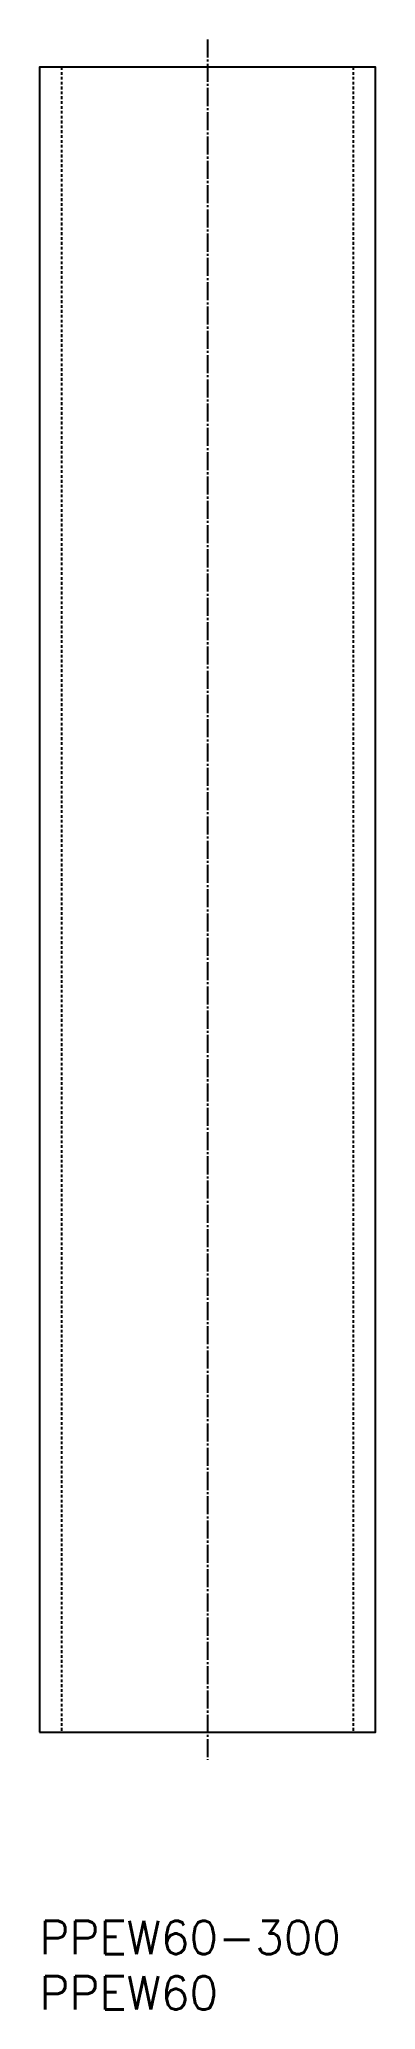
# Model space of a CAD drawing. Extents: x -26 to 35, y -3012 to -2657.
import ezdxf

# ---------------------------------------------------------------- set-up
doc = ezdxf.new("R2010")
doc.units = 0
doc.header["$LTSCALE"] = 0.25
doc.linetypes.add('CENTER', pattern=[17.5, 13, -1.5, 1.5, -1.5])
doc.linetypes.add('DASHED', pattern=[3.5, 2, -1.5])
doc.layers.get('0').update_dxf_attribs({"linetype": 'CONTINUOUS'})
doc.layers.add('CENTER', color=1, linetype='CENTER')
doc.styles.get("Standard").update_dxf_attribs({"font": 'txt', "bigfont": 'BIGFONT'})

msp = doc.modelspace()

# ---------------------------------------------------------------- linework, layer by layer
at = {"color": 3, "linetype": 'DASHED'}
for p, q in [((-21.59, -2661.58), (-21.59, -2961.58)), ((30.91, -2661.58), (30.91, -2961.58))]:
    msp.add_line(p, q, dxfattribs=at)
at = {"color": 7, "linetype": 'CONTINUOUS'}
msp.add_lwpolyline([(-25.59, -2961.58), (34.91, -2961.58), (34.91, -2661.58), (-25.59, -2661.58)], close=True, dxfattribs=at)
at = {"layer": 'CENTER', "color": 1, "linetype": 'CENTER'}
msp.add_line((4.66, -2656.58), (4.66, -2966.58), dxfattribs=at)

# ---------------------------------------------------------------- texts
at = {"color": 7, "linetype": 'CONTINUOUS'}
for s, p in [('PPEW60-300', (-25.59, -3001.58)), ('PPEW60', (-25.59, -3011.58))]:
    msp.add_text(s, height=6, dxfattribs=at).set_placement(p)

doc.saveas('drawing.dxf')
